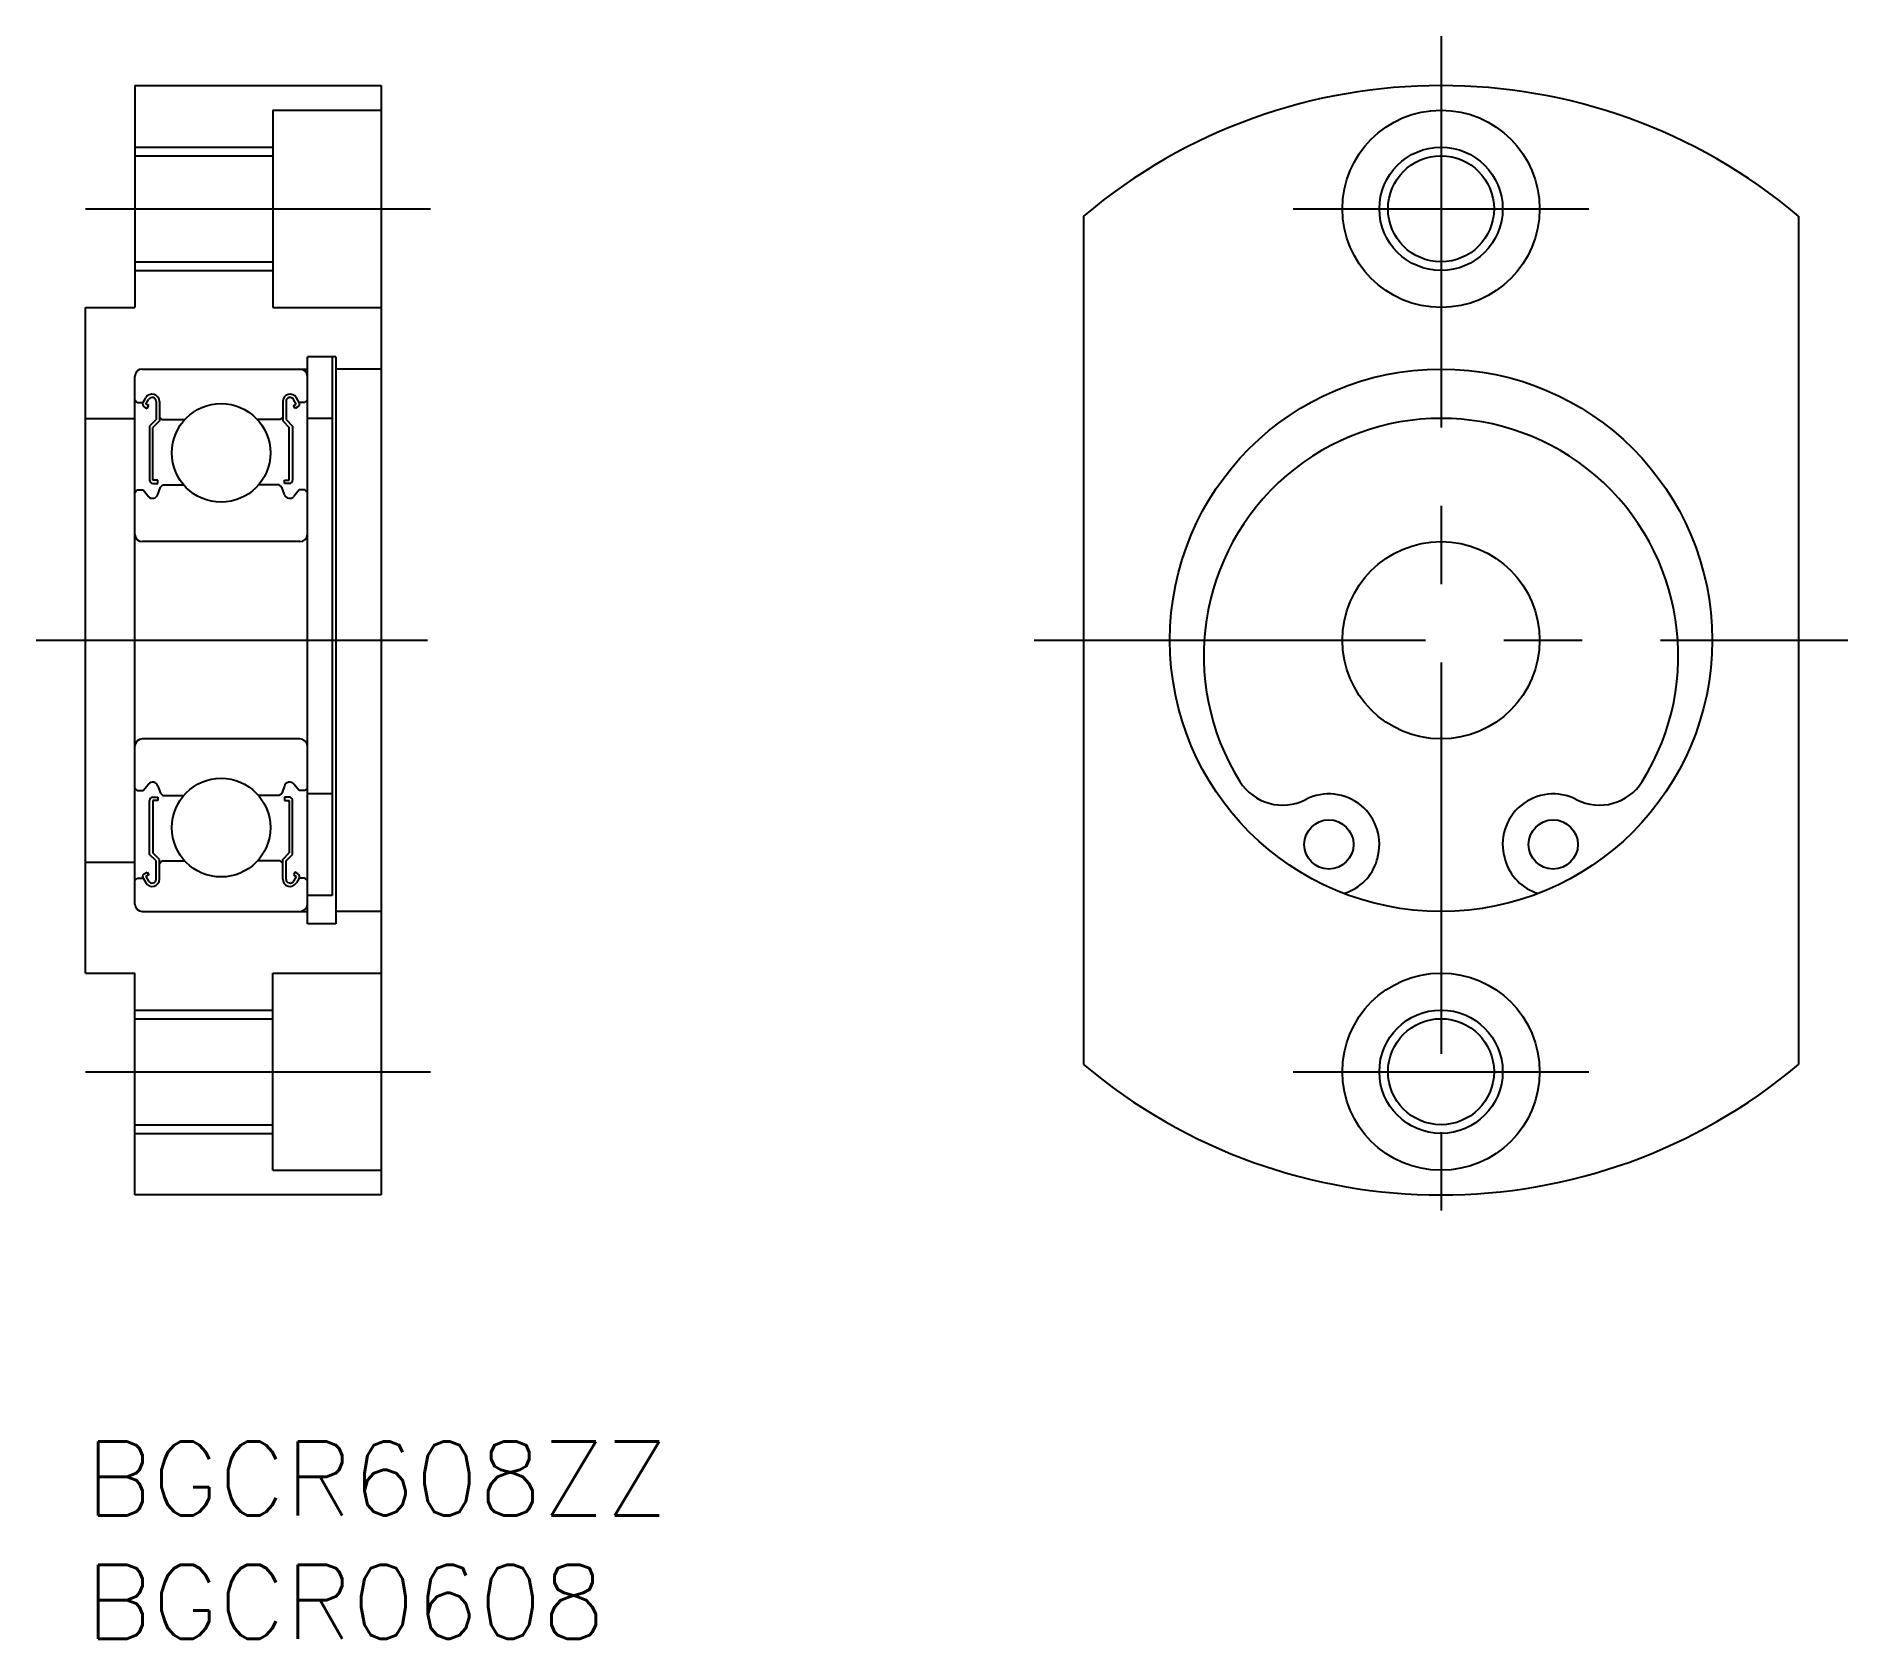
# Model space of a CAD drawing. Extents: x -2 to 71.5, y -8 to 57.
import ezdxf

# ---------------------------------------------------------------- set-up
doc = ezdxf.new("R2010")
doc.units = 0
doc.header["$LTSCALE"] = 0.5
doc.linetypes.add('CENTER', pattern=[50.8, 31.75, -6.35, 6.35, -6.35])
for name, color, linetype in [('MSM_CENTER', 1, 'CENTER'), ('MSM_CONTINUOUS', 7, 'CONTINUOUS'), ('MSM_NARROW', 5, 'CONTINUOUS'), ('MSM_PART_NUMBER', 7, 'CONTINUOUS')]:
    doc.layers.add(name, color=color, linetype=linetype)
doc.styles.get("Standard").update_dxf_attribs({"font": 'txt.shx', "height": 3, "bigfont": 'bigfont.shx'})

# ---------------------------------------------------------------- blocks, each defined once
blk = doc.blocks.new('*U4')
at = {"layer": 'MSM_PART_NUMBER'}
blk.add_text('BGCR608ZZ', height=3, dxfattribs=at).set_placement((0, -3))
blk = doc.blocks.new('*U5')
at = {"layer": 'MSM_PART_NUMBER'}
blk.add_text('BGCR0608', height=3, dxfattribs=at).set_placement((0, -8))

msp = doc.modelspace()

# ---------------------------------------------------------------- linework, layer by layer
at = {"layer": 'MSM_CENTER'}
for p, q in [((54.99, 57), (54.99, 8)), ((0, 50), (14, 50)), ((48.99, 50), (60.99, 50)), ((-2, 32.5), (14, 32.5)), ((38.49, 32.5), (71.49, 32.5)), ((0, 15), (14, 15)), ((48.99, 15), (60.99, 15))]:
    msp.add_line(p, q, dxfattribs=at)
at = {"layer": 'MSM_CONTINUOUS'}
for p, q in [((2, 55), (2, 46)), ((2, 55), (12, 55)), ((12, 55), (12, 10)), ((7.6, 54), (7.6, 46)), ((7.6, 54), (12, 54)), ((2, 52.15), (7.6, 52.15)), ((40.49, 49.705), (40.49, 15.295)), ((69.49, 49.705), (69.49, 15.295)), ((2, 47.85), (7.6, 47.85)), ((0, 19), (0, 46)), ((0, 46), (2, 46)), ((7.6, 46), (12, 46)), ((2.3, 43.5), (9, 43.5)), ((9, 21), (9, 44)), ((10.15, 44), (9, 44)), ((10, 44), (10, 22.144)), ((10.15, 44), (10.15, 21)), ((12, 43.5), (10.15, 43.5)), ((2, 21.8), (2, 43.2)), ((2, 42.25), (2.1, 42.15)), ((2.1, 42.15), (2.333, 42.15)), ((2.333, 42.15), (2.443, 42.336)), ((2.382, 41.968), (2.498, 41.901)), ((2.449, 42.083), (2.558, 42.268)), ((2.564, 42.017), (2.449, 42.083)), ((2.498, 41.901), (2.564, 42.017)), ((2.867, 42.184), (2.867, 41.45)), ((3, 42.184), (3, 41.395)), ((8, 42.184), (8, 41.395)), ((8.133, 42.184), (8.133, 41.45)), ((8.436, 42.017), (8.551, 42.083)), ((8.502, 41.901), (8.436, 42.017)), ((8.551, 42.083), (8.442, 42.268)), ((8.618, 41.968), (8.502, 41.901)), ((8.667, 42.15), (8.557, 42.336)), ((8.9, 42.15), (8.667, 42.15)), ((9, 42.25), (8.9, 42.15)), ((0, 41.5), (2, 41.5)), ((2.867, 41.45), (2.6, 41.183)), ((2.6, 41.183), (2.6, 39)), ((3, 41.395), (2.733, 41.128)), ((3, 41.55), (3.1, 41.45)), ((3.1, 41.45), (4.024, 41.45)), ((7.9, 41.45), (6.976, 41.45)), ((8, 41.55), (7.9, 41.45)), ((8, 41.395), (8.267, 41.128)), ((8.133, 41.45), (8.4, 41.183)), ((8.4, 41.183), (8.4, 39)), ((10, 41.5), (9, 41.5)), ((2.733, 38.998), (2.733, 41.128)), ((8.267, 38.998), (8.267, 41.128)), ((2.933, 38.998), (2.733, 38.998)), ((2.933, 38.865), (2.933, 38.998)), ((8.067, 38.865), (8.067, 38.998)), ((8.067, 38.998), (8.267, 38.998)), ((2, 38.5), (2.1, 38.6)), ((2.1, 38.6), (2.333, 38.6)), ((2.333, 38.6), (2.548, 38.338)), ((2.731, 38.865), (2.933, 38.865)), ((2.933, 38.417), (3.039, 38.706)), ((3.039, 38.706), (3.139, 38.8)), ((3.139, 38.8), (3.98, 38.8)), ((7.861, 38.8), (7.02, 38.8)), ((7.961, 38.706), (7.861, 38.8)), ((8.067, 38.417), (7.961, 38.706)), ((8.269, 38.865), (8.067, 38.865)), ((8.667, 38.6), (8.452, 38.338)), ((8.9, 38.6), (8.667, 38.6)), ((9, 38.5), (8.9, 38.6)), ((8.7, 36.5), (2.3, 36.5)), ((8.7, 28.5), (2.3, 28.5)), ((2, 26.5), (2.1, 26.4)), ((2.333, 26.4), (2.548, 26.662)), ((2.933, 26.583), (3.039, 26.294)), ((8.067, 26.583), (7.961, 26.294)), ((8.667, 26.4), (8.452, 26.662)), ((9, 26.5), (8.9, 26.4)), ((2.1, 26.4), (2.333, 26.4)), ((2.6, 23.817), (2.6, 26)), ((2.731, 26.135), (2.933, 26.135)), ((2.733, 26.002), (2.733, 23.872)), ((2.933, 26.002), (2.733, 26.002)), ((2.933, 26.135), (2.933, 26.002)), ((3.039, 26.294), (3.139, 26.2)), ((3.139, 26.2), (3.98, 26.2)), ((7.861, 26.2), (7.02, 26.2)), ((7.961, 26.294), (7.861, 26.2)), ((8.269, 26.135), (8.067, 26.135)), ((8.067, 26.135), (8.067, 26.002)), ((8.067, 26.002), (8.267, 26.002)), ((8.267, 26.002), (8.267, 23.872)), ((8.4, 23.817), (8.4, 26)), ((8.9, 26.4), (8.667, 26.4)), ((10, 26.267), (9, 26.267)), ((2.867, 23.55), (2.6, 23.817)), ((3, 23.605), (2.733, 23.872)), ((2.867, 22.816), (2.867, 23.55)), ((3, 22.816), (3, 23.605)), ((3, 23.45), (3.1, 23.55)), ((3.1, 23.55), (4.024, 23.55)), ((7.9, 23.55), (6.976, 23.55)), ((8, 23.45), (7.9, 23.55)), ((8, 23.605), (8.267, 23.872)), ((8, 22.816), (8, 23.605)), ((8.133, 23.55), (8.4, 23.817)), ((8.133, 22.816), (8.133, 23.55)), ((52.391, 23.584), (52.408, 23.644)), ((57.572, 23.644), (57.59, 23.584)), ((0, 23.5), (2, 23.5)), ((2, 22.75), (2.1, 22.85)), ((2.1, 22.85), (2.333, 22.85)), ((2.333, 22.85), (2.443, 22.664)), ((2.382, 23.032), (2.498, 23.099)), ((2.564, 22.983), (2.449, 22.917)), ((2.449, 22.917), (2.558, 22.732)), ((2.498, 23.099), (2.564, 22.983)), ((8.502, 23.099), (8.436, 22.983)), ((8.436, 22.983), (8.551, 22.917)), ((8.551, 22.917), (8.442, 22.732)), ((8.618, 23.032), (8.502, 23.099)), ((8.667, 22.85), (8.557, 22.664)), ((8.9, 22.85), (8.667, 22.85)), ((9, 22.75), (8.9, 22.85)), ((10, 22.144), (9, 22.144)), ((2.3, 21.5), (9, 21.5)), ((12, 21.5), (10.15, 21.5)), ((10.15, 21), (9, 21)), ((0, 19), (2, 19)), ((2, 10), (2, 19)), ((7.6, 11), (7.6, 19)), ((7.6, 19), (12, 19)), ((2, 17.15), (7.6, 17.15)), ((2, 12.85), (7.6, 12.85)), ((7.6, 11), (12, 11)), ((12, 10), (2, 10))]:
    msp.add_line(p, q, dxfattribs=at)
for centre, radius in [((54.99, 50), 4), ((54.99, 50), 2.15), ((54.99, 32.5), 11), ((5.5, 40.1), 2), ((54.99, 32.5), 4), ((5.5, 24.9), 2), ((50.44, 24.217), 1), ((59.54, 24.217), 1), ((54.99, 15), 4), ((54.99, 15), 2.15)]:
    msp.add_circle(centre, radius, dxfattribs=at)
for centre, radius, start, end in [((54.99, 32.5), 22.5, 49.87597, 130.12403), ((2.3, 43.2), 0.3, 90, 180), ((8.7, 43.2), 0.3, 0, 90), ((2.449, 42.083), 0.133, 150.00063, 239.99347), ((2.701, 42.184), 0.299, 0, 149.63077), ((2.701, 42.184), 0.166, 0.00272, 149.53883), ((8.299, 42.184), 0.299, 30.36923, 180), ((8.299, 42.184), 0.166, 30.46117, 179.99728), ((8.551, 42.083), 0.133, 300.00653, 29.99937), ((54.99, 31.875), 9.625, 328.02231, 211.97769), ((2.733, 38.998), 0.133, 179.29831, 269.00766), ((8.267, 38.998), 0.133, 270.99234, 0.70169), ((2.719, 38.481), 0.224, 220.00096, 343.26048), ((8.281, 38.481), 0.224, 196.73952, 319.99904), ((2.3, 36.8), 0.3, 180, 270), ((8.7, 36.8), 0.3, 270, 0), ((2.3, 28.2), 0.3, 90, 180), ((8.7, 28.2), 0.3, 0, 90), ((2.719, 26.519), 0.224, 16.73952, 139.99904), ((8.281, 26.519), 0.224, 40.00096, 163.26048), ((48.565, 27.863), 2.05, 211.97769, 297.22239), ((61.416, 27.863), 2.05, 242.77761, 328.02231), ((2.733, 26.002), 0.133, 90.99234, 180.70169), ((8.267, 26.002), 0.133, 359.29831, 89.00766), ((50.44, 24.217), 2.05, 343.74665, 117.22239), ((59.54, 24.217), 2.05, 62.77761, 196.25335), ((50.471, 24.144), 2, 286.84888, 343.74665), ((59.51, 24.144), 2, 196.25335, 253.15112), ((2.449, 22.917), 0.133, 120.00653, 209.99937), ((2.701, 22.816), 0.299, 210.36923, 0), ((2.701, 22.816), 0.166, 210.46117, 359.99728), ((8.299, 22.816), 0.299, 180, 329.63077), ((8.299, 22.816), 0.166, 180.00272, 329.53883), ((8.551, 22.917), 0.133, 330.00063, 59.99347), ((2.3, 21.8), 0.3, 180, 270), ((8.7, 21.8), 0.3, 270, 0), ((54.99, 32.5), 22.5, 229.87597, 310.12403)]:
    msp.add_arc(centre, radius, start, end, dxfattribs=at)
at = {"layer": 'MSM_NARROW'}
for p, q in [((2, 52.5), (7.6, 52.5)), ((2, 47.5), (7.6, 47.5)), ((2, 17.5), (7.6, 17.5)), ((2, 12.5), (7.6, 12.5))]:
    msp.add_line(p, q, dxfattribs=at)
for centre in [(54.99, 50), (54.99, 15)]:
    msp.add_circle(centre, 2.5, dxfattribs=at)

# ---------------------------------------------------------------- block references
at = {"layer": 'MSM_CONTINUOUS'}
for name in ['*U4', '*U5']:
    msp.add_blockref(name, (0, 0), dxfattribs=at)

doc.saveas('drawing.dxf')
